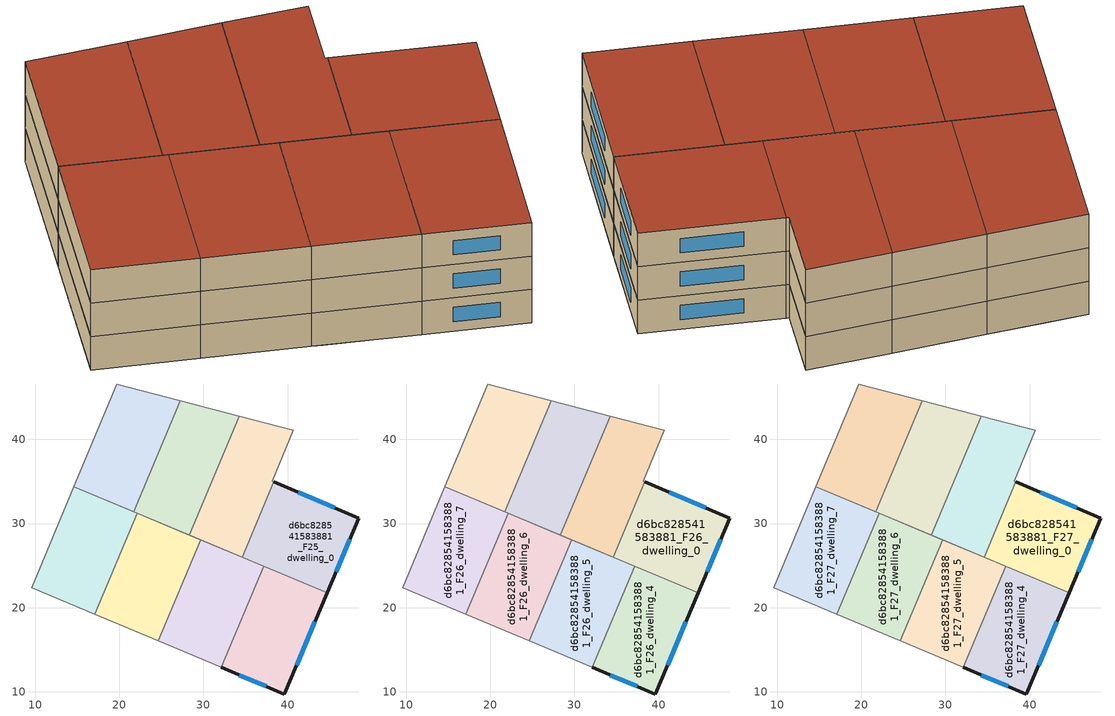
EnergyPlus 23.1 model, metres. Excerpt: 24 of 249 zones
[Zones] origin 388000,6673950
d6bc828541583881_F25_dwelling_0
 floor to d6bc828541583881_F24_dwelling_1 (EU_floor_Construction): 48.48,30.64 44.72,21.74 37.04,24.97 40.8,33.91 z75
 floor adiabatic (EU_floor_Construction): 40.8,33.91 37.04,24.97 34.6,25.99 38.36,34.95 z75
 wall outside (EU_wall_Construction): 44.72,21.74 48.48,30.64 38.36,34.95 z75:78
 wall to d6bc828541583881_F25_dwelling_1 (EU_wall_Construction): 38.36,34.95 34.6,25.99 z75:78
 wall to d6bc828541583881_F25_dwelling_4 (EU_wall_Construction): 37.18,24.91 44.72,21.74 z75:78
 wall to d6bc828541583881_F25_dwelling_5 (EU_wall_Construction): 34.6,25.99 37.18,24.91 z75:78
 window (EU_Window_Construction): 45.59,31.87 41.25,33.72 / 45.79,24.28 47.4,28.1 z75.86:77.14
d6bc828541583881_F25_dwelling_1
 floor to d6bc828541583881_F24_dwelling_3 (EU_floor_Construction): 40.7,41.1 38.17,35.03 38.36,34.94 34.68,26.19 30.54,27.93 36.54,42.19 z75
 floor to d6bc828541583881_F24_dwelling_4 (EU_floor_Construction): 30.88,28.73 30.46,27.73 28.32,28.63 28.74,29.63 z75
 floor to d6bc828541583881_F24_dwelling_2 (EU_floor_Construction): 34.68,26.19 34.6,25.99 30.46,27.73 30.54,27.93 z75
 floor to d6bc828541583881_F24_dwelling_5 (EU_floor_Construction): 36.54,42.19 30.88,28.73 28.74,29.63 34.27,42.78 z75
 wall adiabatic (EU_wall_Construction): 38.36,34.95 38.17,35.03 40.7,41.1 34.27,42.78 / 28.32,28.63 34.6,25.99 z75:78
 wall to d6bc828541583881_F25_dwelling_2 (EU_wall_Construction): 34.27,42.78 28.32,28.63 z75:78
d6bc828541583881_F25_dwelling_2
 floor to d6bc828541583881_F24_dwelling_5 (EU_floor_Construction): 34.27,42.78 28.74,29.63 24.71,31.32 29.99,43.9 z75
 floor to d6bc828541583881_F24_dwelling_7 (EU_floor_Construction): 29.99,43.9 24.52,30.87 21.94,31.96 27.26,44.61 z75
 floor to d6bc828541583881_F24_dwelling_4 (EU_floor_Construction): 28.74,29.63 28.32,28.63 24.29,30.33 24.71,31.32 z75
 floor adiabatic (EU_floor_Construction): 24.52,30.87 24.29,30.33 21.71,31.41 21.94,31.96 z75
 wall adiabatic (EU_wall_Construction): 21.71,31.41 28.32,28.63 / 34.27,42.78 27.26,44.61 z75:78
 wall to d6bc828541583881_F25_dwelling_3 (EU_wall_Construction): 27.26,44.61 21.71,31.41 z75:78
d6bc828541583881_F25_dwelling_3
 floor to d6bc828541583881_F24_dwelling_7 (EU_floor_Construction): 27.26,44.61 21.94,31.96 18.12,33.56 23.21,45.67 z75
 floor adiabatic (EU_floor_Construction): 23.21,45.67 18.12,33.56 21.94,31.96 21.71,31.41 14.6,34.4 19.69,46.59 z75
 wall adiabatic (EU_wall_Construction): 27.26,44.61 19.69,46.59 14.6,34.4 21.71,31.41 z75:78
d6bc828541583881_F25_dwelling_4
 floor to d6bc828541583881_F24_dwelling_0 (EU_floor_Construction): 44.07,20.21 39.64,9.73 32.13,12.88 36.54,23.37 z75
 floor to d6bc828541583881_F24_dwelling_1 (EU_floor_Construction): 44.72,21.74 44.07,20.21 36.54,23.37 37.18,24.91 z75
 wall outside (EU_wall_Construction): 32.13,12.88 39.64,9.73 44.72,21.74 z75:78
 wall to d6bc828541583881_F25_dwelling_5 (EU_wall_Construction): 37.18,24.91 32.13,12.88 z75:78
 window (EU_Window_Construction): 41.09,13.16 43.27,18.31 / 34.27,11.98 37.49,10.63 z75.86:77.14
d6bc828541583881_F25_dwelling_5
 floor to d6bc828541583881_F24_dwelling_2 (EU_floor_Construction): 37.04,24.97 31.99,12.94 25.41,15.71 30.46,27.73 z75
 floor to d6bc828541583881_F24_dwelling_1 (EU_floor_Construction): 37.18,24.91 36.54,23.37 36.39,23.43 37.04,24.97 z75
 floor to d6bc828541583881_F24_dwelling_4 (EU_floor_Construction): 30.46,27.73 25.41,15.71 24.61,16.04 29.66,28.07 z75
 floor to d6bc828541583881_F24_dwelling_0 (EU_floor_Construction): 36.54,23.37 32.13,12.88 31.99,12.94 36.39,23.43 z75
 wall adiabatic (EU_wall_Construction): 24.61,16.04 32.13,12.88 / 34.6,25.99 29.66,28.07 z75:78
 wall to d6bc828541583881_F25_dwelling_6 (EU_wall_Construction): 29.66,28.07 24.61,16.04 z75:78
d6bc828541583881_F25_dwelling_6
 floor to d6bc828541583881_F24_dwelling_4 (EU_floor_Construction): 29.66,28.07 24.61,16.04 19.23,18.3 24.29,30.33 z75
 floor to d6bc828541583881_F24_dwelling_6 (EU_floor_Construction): 22.73,26.62 19.23,18.3 17.09,19.21 20.58,27.53 z75
 floor to d6bc828541583881_F24_dwelling_8 (EU_floor_Construction): 24.29,30.33 22.73,26.62 20.58,27.53 22.14,31.23 z75
 wall adiabatic (EU_wall_Construction): 17.09,19.21 24.61,16.04 / 29.66,28.07 22.14,31.23 z75:78
 wall to d6bc828541583881_F25_dwelling_7 (EU_wall_Construction): 22.14,31.23 17.09,19.21 z75:78
d6bc828541583881_F25_dwelling_7
 floor to d6bc828541583881_F24_dwelling_6 (EU_floor_Construction): 20.58,27.53 17.09,19.21 9.58,22.36 13.06,30.69 z75
 floor to d6bc828541583881_F24_dwelling_8 (EU_floor_Construction): 22.14,31.23 20.58,27.53 13.06,30.69 14.6,34.4 z75
 wall adiabatic (EU_wall_Construction): 22.14,31.23 14.6,34.4 9.58,22.36 17.09,19.21 z75:78
d6bc828541583881_F26_dwelling_0
 floor to d6bc828541583881_F25_dwelling_0 (EU_floor_Construction): 48.48,30.64 44.72,21.74 34.6,25.99 38.36,34.95 z78
 wall outside (EU_wall_Construction): 44.72,21.74 48.48,30.64 38.36,34.95 z78:81
 wall to d6bc828541583881_F26_dwelling_1 (EU_wall_Construction): 38.36,34.95 34.6,25.99 z78:81
 wall to d6bc828541583881_F26_dwelling_4 (EU_wall_Construction): 37.18,24.91 44.72,21.74 z78:81
 wall to d6bc828541583881_F26_dwelling_5 (EU_wall_Construction): 34.6,25.99 37.18,24.91 z78:81
 window (EU_Window_Construction): 45.59,31.87 41.25,33.72 / 45.79,24.28 47.4,28.1 z78.86:80.14
d6bc828541583881_F26_dwelling_1
 floor to d6bc828541583881_F25_dwelling_1 (EU_floor_Construction): 40.7,41.1 38.17,35.03 38.36,34.95 34.6,25.99 28.32,28.63 34.27,42.78 z78
 wall adiabatic (EU_wall_Construction): 38.36,34.95 38.17,35.03 40.7,41.1 34.27,42.78 / 28.32,28.63 34.6,25.99 z78:81
 wall to d6bc828541583881_F26_dwelling_2 (EU_wall_Construction): 34.27,42.78 28.32,28.63 z78:81
d6bc828541583881_F26_dwelling_2
 floor to d6bc828541583881_F25_dwelling_2 (EU_floor_Construction): 34.27,42.78 28.32,28.63 21.71,31.41 27.26,44.61 z78
 wall adiabatic (EU_wall_Construction): 21.71,31.41 28.32,28.63 / 34.27,42.78 27.26,44.61 z78:81
 wall to d6bc828541583881_F26_dwelling_3 (EU_wall_Construction): 27.26,44.61 21.71,31.41 z78:81
d6bc828541583881_F26_dwelling_3
 floor to d6bc828541583881_F25_dwelling_3 (EU_floor_Construction): 27.26,44.61 21.71,31.41 14.6,34.4 19.69,46.59 z78
 wall adiabatic (EU_wall_Construction): 27.26,44.61 19.69,46.59 14.6,34.4 21.71,31.41 z78:81
d6bc828541583881_F26_dwelling_4
 floor to d6bc828541583881_F25_dwelling_4 (EU_floor_Construction): 44.72,21.74 39.64,9.73 32.13,12.88 37.18,24.91 z78
 wall outside (EU_wall_Construction): 32.13,12.88 39.64,9.73 44.72,21.74 z78:81
 wall to d6bc828541583881_F26_dwelling_5 (EU_wall_Construction): 37.18,24.91 32.13,12.88 z78:81
 window (EU_Window_Construction): 41.09,13.16 43.27,18.31 / 34.27,11.98 37.49,10.63 z78.86:80.14
d6bc828541583881_F26_dwelling_5
 floor to d6bc828541583881_F25_dwelling_5 (EU_floor_Construction): 37.18,24.91 32.13,12.88 24.61,16.04 29.66,28.07 z78
 wall adiabatic (EU_wall_Construction): 24.61,16.04 32.13,12.88 / 34.6,25.99 29.66,28.07 z78:81
 wall to d6bc828541583881_F26_dwelling_6 (EU_wall_Construction): 29.66,28.07 24.61,16.04 z78:81
d6bc828541583881_F26_dwelling_6
 floor to d6bc828541583881_F25_dwelling_6 (EU_floor_Construction): 29.66,28.07 24.61,16.04 17.09,19.21 22.14,31.23 z78
 wall adiabatic (EU_wall_Construction): 17.09,19.21 24.61,16.04 / 29.66,28.07 22.14,31.23 z78:81
 wall to d6bc828541583881_F26_dwelling_7 (EU_wall_Construction): 22.14,31.23 17.09,19.21 z78:81
d6bc828541583881_F26_dwelling_7
 floor to d6bc828541583881_F25_dwelling_7 (EU_floor_Construction): 22.14,31.23 17.09,19.21 9.58,22.36 14.6,34.4 z78
 wall adiabatic (EU_wall_Construction): 22.14,31.23 14.6,34.4 9.58,22.36 17.09,19.21 z78:81
d6bc828541583881_F27_dwelling_0
 floor to d6bc828541583881_F26_dwelling_0 (EU_floor_Construction): 48.48,30.64 44.72,21.74 34.6,25.99 38.36,34.95 z81
 wall outside (EU_wall_Construction): 44.72,21.74 48.48,30.64 38.36,34.95 z81:84
 wall to d6bc828541583881_F27_dwelling_1 (EU_wall_Construction): 38.36,34.95 34.6,25.99 z81:84
 wall to d6bc828541583881_F27_dwelling_4 (EU_wall_Construction): 37.18,24.91 44.72,21.74 z81:84
 wall to d6bc828541583881_F27_dwelling_5 (EU_wall_Construction): 34.6,25.99 37.18,24.91 z81:84
 window (EU_Window_Construction): 45.59,31.87 41.25,33.72 / 45.79,24.28 47.4,28.1 z81.86:83.14
 roof outside (EU_roof_Construction): 44.72,21.74 48.48,30.64 38.36,34.95 34.6,25.99 z84
d6bc828541583881_F27_dwelling_1
 floor to d6bc828541583881_F26_dwelling_1 (EU_floor_Construction): 40.7,41.1 38.17,35.03 38.36,34.95 34.6,25.99 28.32,28.63 34.27,42.78 z81
 wall adiabatic (EU_wall_Construction): 38.36,34.95 38.17,35.03 40.7,41.1 34.27,42.78 / 28.32,28.63 34.6,25.99 z81:84
 wall to d6bc828541583881_F27_dwelling_2 (EU_wall_Construction): 34.27,42.78 28.32,28.63 z81:84
 roof outside (EU_roof_Construction): 34.6,25.99 38.36,34.95 38.17,35.03 40.7,41.1 34.27,42.78 28.32,28.63 z84
d6bc828541583881_F27_dwelling_2
 floor to d6bc828541583881_F26_dwelling_2 (EU_floor_Construction): 34.27,42.78 28.32,28.63 21.71,31.41 27.26,44.61 z81
 wall adiabatic (EU_wall_Construction): 21.71,31.41 28.32,28.63 / 34.27,42.78 27.26,44.61 z81:84
 wall to d6bc828541583881_F27_dwelling_3 (EU_wall_Construction): 27.26,44.61 21.71,31.41 z81:84
 roof outside (EU_roof_Construction): 28.32,28.63 34.27,42.78 27.26,44.61 21.71,31.41 z84
d6bc828541583881_F27_dwelling_3
 floor to d6bc828541583881_F26_dwelling_3 (EU_floor_Construction): 27.26,44.61 21.71,31.41 14.6,34.4 19.69,46.59 z81
 wall adiabatic (EU_wall_Construction): 27.26,44.61 19.69,46.59 14.6,34.4 21.71,31.41 z81:84
 roof outside (EU_roof_Construction): 21.71,31.41 27.26,44.61 19.69,46.59 14.6,34.4 z84
d6bc828541583881_F27_dwelling_4
 floor to d6bc828541583881_F26_dwelling_4 (EU_floor_Construction): 44.72,21.74 39.64,9.73 32.13,12.88 37.18,24.91 z81
 wall outside (EU_wall_Construction): 32.13,12.88 39.64,9.73 44.72,21.74 z81:84
 wall to d6bc828541583881_F27_dwelling_5 (EU_wall_Construction): 37.18,24.91 32.13,12.88 z81:84
 window (EU_Window_Construction): 41.09,13.16 43.27,18.31 / 34.27,11.98 37.49,10.63 z81.86:83.14
 roof outside (EU_roof_Construction): 39.64,9.73 44.72,21.74 37.18,24.91 32.13,12.88 z84
d6bc828541583881_F27_dwelling_5
 floor to d6bc828541583881_F26_dwelling_5 (EU_floor_Construction): 37.18,24.91 32.13,12.88 24.61,16.04 29.66,28.07 z81
 wall adiabatic (EU_wall_Construction): 24.61,16.04 32.13,12.88 / 34.6,25.99 29.66,28.07 z81:84
 wall to d6bc828541583881_F27_dwelling_6 (EU_wall_Construction): 29.66,28.07 24.61,16.04 z81:84
 roof outside (EU_roof_Construction): 32.13,12.88 37.18,24.91 29.66,28.07 24.61,16.04 z84
d6bc828541583881_F27_dwelling_6
 floor to d6bc828541583881_F26_dwelling_6 (EU_floor_Construction): 29.66,28.07 24.61,16.04 17.09,19.21 22.14,31.23 z81
 wall adiabatic (EU_wall_Construction): 17.09,19.21 24.61,16.04 / 29.66,28.07 22.14,31.23 z81:84
 wall to d6bc828541583881_F27_dwelling_7 (EU_wall_Construction): 22.14,31.23 17.09,19.21 z81:84
 roof outside (EU_roof_Construction): 24.61,16.04 29.66,28.07 22.14,31.23 17.09,19.21 z84
d6bc828541583881_F27_dwelling_7
 floor to d6bc828541583881_F26_dwelling_7 (EU_floor_Construction): 22.14,31.23 17.09,19.21 9.58,22.36 14.6,34.4 z81
 wall adiabatic (EU_wall_Construction): 22.14,31.23 14.6,34.4 9.58,22.36 17.09,19.21 z81:84
 roof outside (EU_roof_Construction): 17.09,19.21 22.14,31.23 14.6,34.4 9.58,22.36 z84
[Building]
EU S2 Campaign: North Axis=0; Terrain=City; Solar Distribution=FullExterior
[Site:Location]
Helsinki-Vantaa.AP: Latitude=60.317; Longitude=24.963; Time Zone=2; Elevation=54.6
[SizingPeriod:WeatherFileDays]
AnnualSizingPeriod: Begin Month=1; Begin Day of Month=1; End Month=12; End Day of Month=31; Day of Week for Start Day=Monday; Use Weather File Daylight Saving Period=No; Use Weather File Rain and Snow Indicators=No
[MATERIAL]
EU_InternalMass_Material: Roughness=MediumRough; Thickness=0.1; Conductivity=1; Density=1800; Specific Heat=900; Thermal Absorptance=0.9; Solar Absorptance=0.7; Visible Absorptance=0.7
[MATERIAL:NOMASS] Roughness=MediumRough; Thermal Absorptance=0.9; Solar Absorptance=0.7; Visible Absorptance=0.7
Name | Thermal Resistance
EU_wall_NoMass | 5.91765
EU_roof_NoMass | 11.1778
EU_floor_NoMass | 6.2875
[WINDOWMATERIAL:SIMPLEGLAZINGSYSTEM]
EU_Window_SimpleGlazing: UFactor=0.994035; Solar Heat Gain Coefficient=0.7; Visible Transmittance=0.7
[CONSTRUCTION]
EU_wall_Construction: EU_wall_NoMass
EU_roof_Construction: EU_roof_NoMass
EU_floor_Construction: EU_floor_NoMass
EU_Window_Construction: EU_Window_SimpleGlazing
EU_InternalMass_Construction: EU_InternalMass_Material
[ZONE] Type=1; Multiplier=1; Ceiling Height=autocalculate; Floor Area=autocalculate; Part of Total Floor Area=Yes
Name | Volume
d6bc828541583881_F25_dwelling_0; d6bc828541583881_F26_dwelling_0; d6bc828541583881_F27_dwelling_0; d6bc828541583881_F25_dwelling_2; d6bc828541583881_F26_dwelling_2; d6bc828541583881_F27_dwelling_2 | 319.219
d6bc828541583881_F25_dwelling_1; d6bc828541583881_F26_dwelling_1; d6bc828541583881_F27_dwelling_1 | 319.211
d6bc828541583881_F25_dwelling_3; d6bc828541583881_F26_dwelling_3; d6bc828541583881_F27_dwelling_3 | 319.227
d6bc828541583881_F25_dwelling_4; d6bc828541583881_F26_dwelling_4; d6bc828541583881_F27_dwelling_4 | 319.216
d6bc828541583881_F25_dwelling_5; d6bc828541583881_F26_dwelling_5; d6bc828541583881_F27_dwelling_5 | 319.193
d6bc828541583881_F25_dwelling_6; d6bc828541583881_F26_dwelling_6; d6bc828541583881_F27_dwelling_6 | 319.228
d6bc828541583881_F25_dwelling_7; d6bc828541583881_F26_dwelling_7; d6bc828541583881_F27_dwelling_7 | 319.176
[INTERNALMASS] Construction=EU_InternalMass_Construction
Name | Zone or ZoneList | Surface Area
d6bc828541583881_F25_dwelling_0_EU_InternalMass | d6bc828541583881_F25_dwelling_0 | 106.406
d6bc828541583881_F25_dwelling_1_EU_InternalMass | d6bc828541583881_F25_dwelling_1 | 106.403
d6bc828541583881_F25_dwelling_2_EU_InternalMass | d6bc828541583881_F25_dwelling_2 | 106.407
d6bc828541583881_F25_dwelling_3_EU_InternalMass | d6bc828541583881_F25_dwelling_3 | 106.409
d6bc828541583881_F25_dwelling_4_EU_InternalMass | d6bc828541583881_F25_dwelling_4 | 106.405
d6bc828541583881_F25_dwelling_5_EU_InternalMass | d6bc828541583881_F25_dwelling_5 | 106.398
d6bc828541583881_F25_dwelling_6_EU_InternalMass | d6bc828541583881_F25_dwelling_6 | 106.41
d6bc828541583881_F25_dwelling_7_EU_InternalMass | d6bc828541583881_F25_dwelling_7 | 106.392
d6bc828541583881_F26_dwelling_0_EU_InternalMass | d6bc828541583881_F26_dwelling_0 | 106.406
d6bc828541583881_F26_dwelling_1_EU_InternalMass | d6bc828541583881_F26_dwelling_1 | 106.403
d6bc828541583881_F26_dwelling_2_EU_InternalMass | d6bc828541583881_F26_dwelling_2 | 106.407
d6bc828541583881_F26_dwelling_3_EU_InternalMass | d6bc828541583881_F26_dwelling_3 | 106.409
d6bc828541583881_F26_dwelling_4_EU_InternalMass | d6bc828541583881_F26_dwelling_4 | 106.405
d6bc828541583881_F26_dwelling_5_EU_InternalMass | d6bc828541583881_F26_dwelling_5 | 106.398
d6bc828541583881_F26_dwelling_6_EU_InternalMass | d6bc828541583881_F26_dwelling_6 | 106.41
d6bc828541583881_F26_dwelling_7_EU_InternalMass | d6bc828541583881_F26_dwelling_7 | 106.392
d6bc828541583881_F27_dwelling_0_EU_InternalMass | d6bc828541583881_F27_dwelling_0 | 106.406
d6bc828541583881_F27_dwelling_1_EU_InternalMass | d6bc828541583881_F27_dwelling_1 | 106.403
d6bc828541583881_F27_dwelling_2_EU_InternalMass | d6bc828541583881_F27_dwelling_2 | 106.407
d6bc828541583881_F27_dwelling_3_EU_InternalMass | d6bc828541583881_F27_dwelling_3 | 106.409
d6bc828541583881_F27_dwelling_4_EU_InternalMass | d6bc828541583881_F27_dwelling_4 | 106.405
d6bc828541583881_F27_dwelling_5_EU_InternalMass | d6bc828541583881_F27_dwelling_5 | 106.398
d6bc828541583881_F27_dwelling_6_EU_InternalMass | d6bc828541583881_F27_dwelling_6 | 106.41
d6bc828541583881_F27_dwelling_7_EU_InternalMass | d6bc828541583881_F27_dwelling_7 | 106.392
[OTHEREQUIPMENT] Fuel Type=Electricity; Design Level Calculation Method=Watts/Area; Power per Zone Floor Area=1; Fraction Latent=0; Fraction Radiant=0; Fraction Lost=0; Carbon Dioxide Generation Rate=0; EndUse Subcategory=EU_Step8_InternalGains
Name | Zone or ZoneList or Space or SpaceList | Schedule
EU_Step8_InternalGain_d6bc828541583881_F25_dwelling_0_f000 | d6bc828541583881_F25_dwelling_0 | EU_Step8_GainSchedule_d6bc828541583881_F25_dwelling_0_f000
EU_Step8_InternalGain_d6bc828541583881_F25_dwelling_1_f000 | d6bc828541583881_F25_dwelling_1 | EU_Step8_GainSchedule_d6bc828541583881_F25_dwelling_1_f000
EU_Step8_InternalGain_d6bc828541583881_F25_dwelling_2_f000 | d6bc828541583881_F25_dwelling_2 | EU_Step8_GainSchedule_d6bc828541583881_F25_dwelling_2_f000
EU_Step8_InternalGain_d6bc828541583881_F25_dwelling_3_f000 | d6bc828541583881_F25_dwelling_3 | EU_Step8_GainSchedule_d6bc828541583881_F25_dwelling_3_f000
EU_Step8_InternalGain_d6bc828541583881_F25_dwelling_4_f000 | d6bc828541583881_F25_dwelling_4 | EU_Step8_GainSchedule_d6bc828541583881_F25_dwelling_4_f000
EU_Step8_InternalGain_d6bc828541583881_F25_dwelling_5_f000 | d6bc828541583881_F25_dwelling_5 | EU_Step8_GainSchedule_d6bc828541583881_F25_dwelling_5_f000
EU_Step8_InternalGain_d6bc828541583881_F25_dwelling_6_f000 | d6bc828541583881_F25_dwelling_6 | EU_Step8_GainSchedule_d6bc828541583881_F25_dwelling_6_f000
EU_Step8_InternalGain_d6bc828541583881_F25_dwelling_7_f000 | d6bc828541583881_F25_dwelling_7 | EU_Step8_GainSchedule_d6bc828541583881_F25_dwelling_7_f000
EU_Step8_InternalGain_d6bc828541583881_F26_dwelling_0_f000 | d6bc828541583881_F26_dwelling_0 | EU_Step8_GainSchedule_d6bc828541583881_F26_dwelling_0_f000
EU_Step8_InternalGain_d6bc828541583881_F26_dwelling_1_f000 | d6bc828541583881_F26_dwelling_1 | EU_Step8_GainSchedule_d6bc828541583881_F26_dwelling_1_f000
EU_Step8_InternalGain_d6bc828541583881_F26_dwelling_2_f000 | d6bc828541583881_F26_dwelling_2 | EU_Step8_GainSchedule_d6bc828541583881_F26_dwelling_2_f000
EU_Step8_InternalGain_d6bc828541583881_F26_dwelling_3_f000 | d6bc828541583881_F26_dwelling_3 | EU_Step8_GainSchedule_d6bc828541583881_F26_dwelling_3_f000
EU_Step8_InternalGain_d6bc828541583881_F26_dwelling_4_f000 | d6bc828541583881_F26_dwelling_4 | EU_Step8_GainSchedule_d6bc828541583881_F26_dwelling_4_f000
EU_Step8_InternalGain_d6bc828541583881_F26_dwelling_5_f000 | d6bc828541583881_F26_dwelling_5 | EU_Step8_GainSchedule_d6bc828541583881_F26_dwelling_5_f000
EU_Step8_InternalGain_d6bc828541583881_F26_dwelling_6_f000 | d6bc828541583881_F26_dwelling_6 | EU_Step8_GainSchedule_d6bc828541583881_F26_dwelling_6_f000
EU_Step8_InternalGain_d6bc828541583881_F26_dwelling_7_f000 | d6bc828541583881_F26_dwelling_7 | EU_Step8_GainSchedule_d6bc828541583881_F26_dwelling_7_f000
EU_Step8_InternalGain_d6bc828541583881_F27_dwelling_0_f000 | d6bc828541583881_F27_dwelling_0 | EU_Step8_GainSchedule_d6bc828541583881_F27_dwelling_0_f000
EU_Step8_InternalGain_d6bc828541583881_F27_dwelling_1_f000 | d6bc828541583881_F27_dwelling_1 | EU_Step8_GainSchedule_d6bc828541583881_F27_dwelling_1_f000
EU_Step8_InternalGain_d6bc828541583881_F27_dwelling_2_f000 | d6bc828541583881_F27_dwelling_2 | EU_Step8_GainSchedule_d6bc828541583881_F27_dwelling_2_f000
EU_Step8_InternalGain_d6bc828541583881_F27_dwelling_3_f000 | d6bc828541583881_F27_dwelling_3 | EU_Step8_GainSchedule_d6bc828541583881_F27_dwelling_3_f000
EU_Step8_InternalGain_d6bc828541583881_F27_dwelling_4_f000 | d6bc828541583881_F27_dwelling_4 | EU_Step8_GainSchedule_d6bc828541583881_F27_dwelling_4_f000
EU_Step8_InternalGain_d6bc828541583881_F27_dwelling_5_f000 | d6bc828541583881_F27_dwelling_5 | EU_Step8_GainSchedule_d6bc828541583881_F27_dwelling_5_f000
EU_Step8_InternalGain_d6bc828541583881_F27_dwelling_6_f000 | d6bc828541583881_F27_dwelling_6 | EU_Step8_GainSchedule_d6bc828541583881_F27_dwelling_6_f000
EU_Step8_InternalGain_d6bc828541583881_F27_dwelling_7_f000 | d6bc828541583881_F27_dwelling_7 | EU_Step8_GainSchedule_d6bc828541583881_F27_dwelling_7_f000
[ZONEVENTILATION:DESIGNFLOWRATE] Schedule=EU_AlwaysOn; Design Flow Rate Calculation Method=AirChanges/Hour; Air Changes per Hour=0.596421; Ventilation Type=Natural; Fan Pressure Rise=0; Fan Total Efficiency=1; Constant Term Coefficient=1; Temperature Term Coefficient=0; Velocity Term Coefficient=0; Velocity Squared Term Coefficient=0; Minimum Indoor Temperature=-100; Maximum Indoor Temperature=100; Delta Temperature=-100; Minimum Outdoor Temperature=-100; Maximum Outdoor Temperature=100; Maximum Wind Speed=40
Name | Zone or ZoneList or Space or SpaceList
EU_ConstantAir_d6bc828541583881_F25_dwelling_0 | d6bc828541583881_F25_dwelling_0
EU_ConstantAir_d6bc828541583881_F25_dwelling_1 | d6bc828541583881_F25_dwelling_1
EU_ConstantAir_d6bc828541583881_F25_dwelling_2 | d6bc828541583881_F25_dwelling_2
EU_ConstantAir_d6bc828541583881_F25_dwelling_3 | d6bc828541583881_F25_dwelling_3
EU_ConstantAir_d6bc828541583881_F25_dwelling_4 | d6bc828541583881_F25_dwelling_4
EU_ConstantAir_d6bc828541583881_F25_dwelling_5 | d6bc828541583881_F25_dwelling_5
EU_ConstantAir_d6bc828541583881_F25_dwelling_6 | d6bc828541583881_F25_dwelling_6
EU_ConstantAir_d6bc828541583881_F25_dwelling_7 | d6bc828541583881_F25_dwelling_7
EU_ConstantAir_d6bc828541583881_F26_dwelling_0 | d6bc828541583881_F26_dwelling_0
EU_ConstantAir_d6bc828541583881_F26_dwelling_1 | d6bc828541583881_F26_dwelling_1
EU_ConstantAir_d6bc828541583881_F26_dwelling_2 | d6bc828541583881_F26_dwelling_2
EU_ConstantAir_d6bc828541583881_F26_dwelling_3 | d6bc828541583881_F26_dwelling_3
EU_ConstantAir_d6bc828541583881_F26_dwelling_4 | d6bc828541583881_F26_dwelling_4
EU_ConstantAir_d6bc828541583881_F26_dwelling_5 | d6bc828541583881_F26_dwelling_5
EU_ConstantAir_d6bc828541583881_F26_dwelling_6 | d6bc828541583881_F26_dwelling_6
EU_ConstantAir_d6bc828541583881_F26_dwelling_7 | d6bc828541583881_F26_dwelling_7
EU_ConstantAir_d6bc828541583881_F27_dwelling_0 | d6bc828541583881_F27_dwelling_0
EU_ConstantAir_d6bc828541583881_F27_dwelling_1 | d6bc828541583881_F27_dwelling_1
EU_ConstantAir_d6bc828541583881_F27_dwelling_2 | d6bc828541583881_F27_dwelling_2
EU_ConstantAir_d6bc828541583881_F27_dwelling_3 | d6bc828541583881_F27_dwelling_3
EU_ConstantAir_d6bc828541583881_F27_dwelling_4 | d6bc828541583881_F27_dwelling_4
EU_ConstantAir_d6bc828541583881_F27_dwelling_5 | d6bc828541583881_F27_dwelling_5
EU_ConstantAir_d6bc828541583881_F27_dwelling_6 | d6bc828541583881_F27_dwelling_6
EU_ConstantAir_d6bc828541583881_F27_dwelling_7 | d6bc828541583881_F27_dwelling_7
[HVACTEMPLATE:THERMOSTAT] Constant Heating Setpoint=20; Constant Cooling Setpoint=50
EU_HeatOnly_d6bc828541583881_F0_dwelling_8; EU_HeatOnly_d6bc828541583881_F1_dwelling_0; EU_HeatOnly_d6bc828541583881_F1_dwelling_1; EU_HeatOnly_d6bc828541583881_F1_dwelling_2; EU_HeatOnly_d6bc828541583881_F1_dwelling_3; EU_HeatOnly_d6bc828541583881_F1_dwelling_4; EU_HeatOnly_d6bc828541583881_F1_dwelling_5; EU_HeatOnly_d6bc828541583881_F1_dwelling_6; EU_HeatOnly_d6bc828541583881_F1_dwelling_7; EU_HeatOnly_d6bc828541583881_F1_dwelling_8; EU_HeatOnly_d6bc828541583881_F2_dwelling_0; EU_HeatOnly_d6bc828541583881_F2_dwelling_1; EU_HeatOnly_d6bc828541583881_F2_dwelling_2; EU_HeatOnly_d6bc828541583881_F2_dwelling_3; EU_HeatOnly_d6bc828541583881_F2_dwelling_4; EU_HeatOnly_d6bc828541583881_F2_dwelling_5; EU_HeatOnly_d6bc828541583881_F2_dwelling_6; EU_HeatOnly_d6bc828541583881_F2_dwelling_7; EU_HeatOnly_d6bc828541583881_F2_dwelling_8; EU_HeatOnly_d6bc828541583881_F3_dwelling_0; EU_HeatOnly_d6bc828541583881_F3_dwelling_1; EU_HeatOnly_d6bc828541583881_F3_dwelling_2; EU_HeatOnly_d6bc828541583881_F3_dwelling_3; EU_HeatOnly_d6bc828541583881_F3_dwelling_4; EU_HeatOnly_d6bc828541583881_F3_dwelling_5; EU_HeatOnly_d6bc828541583881_F3_dwelling_6; EU_HeatOnly_d6bc828541583881_F3_dwelling_7; EU_HeatOnly_d6bc828541583881_F3_dwelling_8; EU_HeatOnly_d6bc828541583881_F4_dwelling_0; EU_HeatOnly_d6bc828541583881_F4_dwelling_1; EU_HeatOnly_d6bc828541583881_F4_dwelling_2; EU_HeatOnly_d6bc828541583881_F4_dwelling_3; EU_HeatOnly_d6bc828541583881_F4_dwelling_4; EU_HeatOnly_d6bc828541583881_F4_dwelling_5; EU_HeatOnly_d6bc828541583881_F4_dwelling_6; EU_HeatOnly_d6bc828541583881_F4_dwelling_7; EU_HeatOnly_d6bc828541583881_F4_dwelling_8; EU_HeatOnly_d6bc828541583881_F5_dwelling_0; EU_HeatOnly_d6bc828541583881_F5_dwelling_1; EU_HeatOnly_d6bc828541583881_F5_dwelling_2; EU_HeatOnly_d6bc828541583881_F5_dwelling_3; EU_HeatOnly_d6bc828541583881_F5_dwelling_4; EU_HeatOnly_d6bc828541583881_F5_dwelling_5; EU_HeatOnly_d6bc828541583881_F5_dwelling_6; EU_HeatOnly_d6bc828541583881_F5_dwelling_7; EU_HeatOnly_d6bc828541583881_F5_dwelling_8; EU_HeatOnly_d6bc828541583881_F6_dwelling_0; EU_HeatOnly_d6bc828541583881_F6_dwelling_1; EU_HeatOnly_d6bc828541583881_F6_dwelling_2; EU_HeatOnly_d6bc828541583881_F6_dwelling_3; EU_HeatOnly_d6bc828541583881_F6_dwelling_4; EU_HeatOnly_d6bc828541583881_F6_dwelling_5; EU_HeatOnly_d6bc828541583881_F6_dwelling_6; EU_HeatOnly_d6bc828541583881_F6_dwelling_7; EU_HeatOnly_d6bc828541583881_F6_dwelling_8; EU_HeatOnly_d6bc828541583881_F7_dwelling_0; EU_HeatOnly_d6bc828541583881_F7_dwelling_1; EU_HeatOnly_d6bc828541583881_F7_dwelling_2; EU_HeatOnly_d6bc828541583881_F7_dwelling_3; EU_HeatOnly_d6bc828541583881_F7_dwelling_4; EU_HeatOnly_d6bc828541583881_F7_dwelling_5; EU_HeatOnly_d6bc828541583881_F7_dwelling_6; EU_HeatOnly_d6bc828541583881_F7_dwelling_7; EU_HeatOnly_d6bc828541583881_F7_dwelling_8; EU_HeatOnly_d6bc828541583881_F8_dwelling_0; EU_HeatOnly_d6bc828541583881_F8_dwelling_1; EU_HeatOnly_d6bc828541583881_F8_dwelling_2; EU_HeatOnly_d6bc828541583881_F8_dwelling_3; EU_HeatOnly_d6bc828541583881_F8_dwelling_4; EU_HeatOnly_d6bc828541583881_F8_dwelling_5; EU_HeatOnly_d6bc828541583881_F8_dwelling_6; EU_HeatOnly_d6bc828541583881_F8_dwelling_7; EU_HeatOnly_d6bc828541583881_F8_dwelling_8; EU_HeatOnly_d6bc828541583881_F9_dwelling_0; EU_HeatOnly_d6bc828541583881_F9_dwelling_1; EU_HeatOnly_d6bc828541583881_F9_dwelling_2; EU_HeatOnly_d6bc828541583881_F9_dwelling_3; EU_HeatOnly_d6bc828541583881_F9_dwelling_4; EU_HeatOnly_d6bc828541583881_F9_dwelling_5; EU_HeatOnly_d6bc828541583881_F9_dwelling_6; EU_HeatOnly_d6bc828541583881_F9_dwelling_7; EU_HeatOnly_d6bc828541583881_F9_dwelling_8; EU_HeatOnly_d6bc828541583881_F10_dwelling_0; EU_HeatOnly_d6bc828541583881_F10_dwelling_1; EU_HeatOnly_d6bc828541583881_F10_dwelling_2; EU_HeatOnly_d6bc828541583881_F10_dwelling_3; EU_HeatOnly_d6bc828541583881_F10_dwelling_4; EU_HeatOnly_d6bc828541583881_F10_dwelling_5; EU_HeatOnly_d6bc828541583881_F10_dwelling_6; EU_HeatOnly_d6bc828541583881_F10_dwelling_7; EU_HeatOnly_d6bc828541583881_F10_dwelling_8; EU_HeatOnly_d6bc828541583881_F11_dwelling_0; EU_HeatOnly_d6bc828541583881_F11_dwelling_1; EU_HeatOnly_d6bc828541583881_F11_dwelling_2; EU_HeatOnly_d6bc828541583881_F11_dwelling_3; EU_HeatOnly_d6bc828541583881_F11_dwelling_4; EU_HeatOnly_d6bc828541583881_F11_dwelling_5; EU_HeatOnly_d6bc828541583881_F11_dwelling_6; EU_HeatOnly_d6bc828541583881_F11_dwelling_7; EU_HeatOnly_d6bc828541583881_F11_dwelling_8; EU_HeatOnly_d6bc828541583881_F12_dwelling_0; EU_HeatOnly_d6bc828541583881_F12_dwelling_1; EU_HeatOnly_d6bc828541583881_F12_dwelling_2; EU_HeatOnly_d6bc828541583881_F12_dwelling_3; EU_HeatOnly_d6bc828541583881_F12_dwelling_4; EU_HeatOnly_d6bc828541583881_F12_dwelling_5; EU_HeatOnly_d6bc828541583881_F12_dwelling_6; EU_HeatOnly_d6bc828541583881_F12_dwelling_7; EU_HeatOnly_d6bc828541583881_F12_dwelling_8; EU_HeatOnly_d6bc828541583881_F13_dwelling_0; EU_HeatOnly_d6bc828541583881_F13_dwelling_1; EU_HeatOnly_d6bc828541583881_F13_dwelling_2; EU_HeatOnly_d6bc828541583881_F13_dwelling_3; EU_HeatOnly_d6bc828541583881_F13_dwelling_4; EU_HeatOnly_d6bc828541583881_F13_dwelling_5; EU_HeatOnly_d6bc828541583881_F13_dwelling_6; EU_HeatOnly_d6bc828541583881_F13_dwelling_7; EU_HeatOnly_d6bc828541583881_F13_dwelling_8; EU_HeatOnly_d6bc828541583881_F14_dwelling_0; EU_HeatOnly_d6bc828541583881_F14_dwelling_1; EU_HeatOnly_d6bc828541583881_F14_dwelling_2; EU_HeatOnly_d6bc828541583881_F14_dwelling_3; EU_HeatOnly_d6bc828541583881_F14_dwelling_4; EU_HeatOnly_d6bc828541583881_F14_dwelling_5; EU_HeatOnly_d6bc828541583881_F14_dwelling_6; EU_HeatOnly_d6bc828541583881_F14_dwelling_7; EU_HeatOnly_d6bc828541583881_F14_dwelling_8; EU_HeatOnly_d6bc828541583881_F15_dwelling_0; EU_HeatOnly_d6bc828541583881_F15_dwelling_1; EU_HeatOnly_d6bc828541583881_F15_dwelling_2; EU_HeatOnly_d6bc828541583881_F15_dwelling_3; EU_HeatOnly_d6bc828541583881_F15_dwelling_4; EU_HeatOnly_d6bc828541583881_F15_dwelling_5; EU_HeatOnly_d6bc828541583881_F15_dwelling_6; EU_HeatOnly_d6bc828541583881_F15_dwelling_7; EU_HeatOnly_d6bc828541583881_F15_dwelling_8; EU_HeatOnly_d6bc828541583881_F16_dwelling_0; EU_HeatOnly_d6bc828541583881_F16_dwelling_1; EU_HeatOnly_d6bc828541583881_F16_dwelling_2; EU_HeatOnly_d6bc828541583881_F16_dwelling_3; EU_HeatOnly_d6bc828541583881_F16_dwelling_4; EU_HeatOnly_d6bc828541583881_F16_dwelling_5; EU_HeatOnly_d6bc828541583881_F16_dwelling_6; EU_HeatOnly_d6bc828541583881_F16_dwelling_7; EU_HeatOnly_d6bc828541583881_F16_dwelling_8; EU_HeatOnly_d6bc828541583881_F17_dwelling_0; EU_HeatOnly_d6bc828541583881_F17_dwelling_1; EU_HeatOnly_d6bc828541583881_F17_dwelling_2; EU_HeatOnly_d6bc828541583881_F17_dwelling_3; EU_HeatOnly_d6bc828541583881_F17_dwelling_4; EU_HeatOnly_d6bc828541583881_F17_dwelling_5; EU_HeatOnly_d6bc828541583881_F17_dwelling_6; EU_HeatOnly_d6bc828541583881_F17_dwelling_7; EU_HeatOnly_d6bc828541583881_F17_dwelling_8; EU_HeatOnly_d6bc828541583881_F18_dwelling_0; EU_HeatOnly_d6bc828541583881_F18_dwelling_1; EU_HeatOnly_d6bc828541583881_F18_dwelling_2; EU_HeatOnly_d6bc828541583881_F18_dwelling_3; EU_HeatOnly_d6bc828541583881_F18_dwelling_4; EU_HeatOnly_d6bc828541583881_F18_dwelling_5; EU_HeatOnly_d6bc828541583881_F18_dwelling_6; EU_HeatOnly_d6bc828541583881_F18_dwelling_7; EU_HeatOnly_d6bc828541583881_F18_dwelling_8; EU_HeatOnly_d6bc828541583881_F19_dwelling_0; EU_HeatOnly_d6bc828541583881_F19_dwelling_1; EU_HeatOnly_d6bc828541583881_F19_dwelling_2; EU_HeatOnly_d6bc828541583881_F19_dwelling_3; EU_HeatOnly_d6bc828541583881_F19_dwelling_4; EU_HeatOnly_d6bc828541583881_F19_dwelling_5; EU_HeatOnly_d6bc828541583881_F19_dwelling_6; EU_HeatOnly_d6bc828541583881_F19_dwelling_7; EU_HeatOnly_d6bc828541583881_F19_dwelling_8; EU_HeatOnly_d6bc828541583881_F20_dwelling_0; EU_HeatOnly_d6bc828541583881_F20_dwelling_1; EU_HeatOnly_d6bc828541583881_F20_dwelling_2; EU_HeatOnly_d6bc828541583881_F20_dwelling_3; EU_HeatOnly_d6bc828541583881_F20_dwelling_4; EU_HeatOnly_d6bc828541583881_F20_dwelling_5; EU_HeatOnly_d6bc828541583881_F20_dwelling_6; EU_HeatOnly_d6bc828541583881_F20_dwelling_7; EU_HeatOnly_d6bc828541583881_F20_dwelling_8; EU_HeatOnly_d6bc828541583881_F21_dwelling_0; EU_HeatOnly_d6bc828541583881_F21_dwelling_1; EU_HeatOnly_d6bc828541583881_F21_dwelling_2; EU_HeatOnly_d6bc828541583881_F21_dwelling_3; EU_HeatOnly_d6bc828541583881_F21_dwelling_4; EU_HeatOnly_d6bc828541583881_F21_dwelling_5; EU_HeatOnly_d6bc828541583881_F21_dwelling_6; EU_HeatOnly_d6bc828541583881_F21_dwelling_7; EU_HeatOnly_d6bc828541583881_F21_dwelling_8; EU_HeatOnly_d6bc828541583881_F22_dwelling_0; EU_HeatOnly_d6bc828541583881_F22_dwelling_1; EU_HeatOnly_d6bc828541583881_F22_dwelling_2; EU_HeatOnly_d6bc828541583881_F22_dwelling_3; EU_HeatOnly_d6bc828541583881_F22_dwelling_4; EU_HeatOnly_d6bc828541583881_F22_dwelling_5; EU_HeatOnly_d6bc828541583881_F22_dwelling_6; EU_HeatOnly_d6bc828541583881_F22_dwelling_7; EU_HeatOnly_d6bc828541583881_F22_dwelling_8; EU_HeatOnly_d6bc828541583881_F23_dwelling_0; EU_HeatOnly_d6bc828541583881_F23_dwelling_1; EU_HeatOnly_d6bc828541583881_F23_dwelling_2; EU_HeatOnly_d6bc828541583881_F23_dwelling_3; EU_HeatOnly_d6bc828541583881_F23_dwelling_4; EU_HeatOnly_d6bc828541583881_F23_dwelling_5; EU_HeatOnly_d6bc828541583881_F23_dwelling_6; EU_HeatOnly_d6bc828541583881_F23_dwelling_7; EU_HeatOnly_d6bc828541583881_F23_dwelling_8; EU_HeatOnly_d6bc828541583881_F24_dwelling_0; EU_HeatOnly_d6bc828541583881_F24_dwelling_1; EU_HeatOnly_d6bc828541583881_F24_dwelling_2; EU_HeatOnly_d6bc828541583881_F24_dwelling_3; EU_HeatOnly_d6bc828541583881_F24_dwelling_4; EU_HeatOnly_d6bc828541583881_F24_dwelling_5; EU_HeatOnly_d6bc828541583881_F24_dwelling_6; EU_HeatOnly_d6bc828541583881_F24_dwelling_7; EU_HeatOnly_d6bc828541583881_F24_dwelling_8; EU_HeatOnly_d6bc828541583881_F25_dwelling_0; EU_HeatOnly_d6bc828541583881_F25_dwelling_1; EU_HeatOnly_d6bc828541583881_F25_dwelling_2; EU_HeatOnly_d6bc828541583881_F25_dwelling_3; EU_HeatOnly_d6bc828541583881_F25_dwelling_4; EU_HeatOnly_d6bc828541583881_F25_dwelling_5; EU_HeatOnly_d6bc828541583881_F25_dwelling_6; EU_HeatOnly_d6bc828541583881_F25_dwelling_7; EU_HeatOnly_d6bc828541583881_F26_dwelling_0; EU_HeatOnly_d6bc828541583881_F26_dwelling_1; EU_HeatOnly_d6bc828541583881_F26_dwelling_2; EU_HeatOnly_d6bc828541583881_F26_dwelling_3; EU_HeatOnly_d6bc828541583881_F26_dwelling_4; EU_HeatOnly_d6bc828541583881_F26_dwelling_5; EU_HeatOnly_d6bc828541583881_F26_dwelling_6; EU_HeatOnly_d6bc828541583881_F26_dwelling_7; EU_HeatOnly_d6bc828541583881_F27_dwelling_0; EU_HeatOnly_d6bc828541583881_F27_dwelling_1; EU_HeatOnly_d6bc828541583881_F27_dwelling_2; EU_HeatOnly_d6bc828541583881_F27_dwelling_3; EU_HeatOnly_d6bc828541583881_F27_dwelling_4; EU_HeatOnly_d6bc828541583881_F27_dwelling_5; EU_HeatOnly_d6bc828541583881_F27_dwelling_6; EU_HeatOnly_d6bc828541583881_F27_dwelling_7
[HVACTEMPLATE:ZONE:IDEALLOADSAIRSYSTEM] System Availability Schedule=EU_AlwaysOn; Maximum Heating Supply Air Temperature=50; Minimum Cooling Supply Air Temperature=13; Maximum Heating Supply Air Humidity Ratio=0.0156; Minimum Cooling Supply Air Humidity Ratio=0.0077; Heating Limit=NoLimit; Cooling Limit=NoLimit; Heating Availability Schedule=EU_AlwaysOn; Cooling Availability Schedule=EU_CoolingOff; Dehumidification Control Type=ConstantSensibleHeatRatio; Cooling Sensible Heat Ratio=0.7; Dehumidification Setpoint=60; Humidification Control Type=None; Humidification Setpoint=30; Outdoor Air Method=None; Outdoor Air Flow Rate per Person=0.00944; Outdoor Air Flow Rate per Zone Floor Area=0; Outdoor Air Flow Rate per Zone=0; Demand Controlled Ventilation Type=None; Outdoor Air Economizer Type=NoEconomizer; Heat Recovery Type=None; Sensible Heat Recovery Effectiveness=0.7; Latent Heat Recovery Effectiveness=0.65
Name | Template Thermostat
d6bc828541583881_F25_dwelling_0 | EU_HeatOnly_d6bc828541583881_F25_dwelling_0
d6bc828541583881_F25_dwelling_1 | EU_HeatOnly_d6bc828541583881_F25_dwelling_1
d6bc828541583881_F25_dwelling_2 | EU_HeatOnly_d6bc828541583881_F25_dwelling_2
d6bc828541583881_F25_dwelling_3 | EU_HeatOnly_d6bc828541583881_F25_dwelling_3
d6bc828541583881_F25_dwelling_4 | EU_HeatOnly_d6bc828541583881_F25_dwelling_4
d6bc828541583881_F25_dwelling_5 | EU_HeatOnly_d6bc828541583881_F25_dwelling_5
d6bc828541583881_F25_dwelling_6 | EU_HeatOnly_d6bc828541583881_F25_dwelling_6
d6bc828541583881_F25_dwelling_7 | EU_HeatOnly_d6bc828541583881_F25_dwelling_7
d6bc828541583881_F26_dwelling_0 | EU_HeatOnly_d6bc828541583881_F26_dwelling_0
d6bc828541583881_F26_dwelling_1 | EU_HeatOnly_d6bc828541583881_F26_dwelling_1
d6bc828541583881_F26_dwelling_2 | EU_HeatOnly_d6bc828541583881_F26_dwelling_2
d6bc828541583881_F26_dwelling_3 | EU_HeatOnly_d6bc828541583881_F26_dwelling_3
d6bc828541583881_F26_dwelling_4 | EU_HeatOnly_d6bc828541583881_F26_dwelling_4
d6bc828541583881_F26_dwelling_5 | EU_HeatOnly_d6bc828541583881_F26_dwelling_5
d6bc828541583881_F26_dwelling_6 | EU_HeatOnly_d6bc828541583881_F26_dwelling_6
d6bc828541583881_F26_dwelling_7 | EU_HeatOnly_d6bc828541583881_F26_dwelling_7
d6bc828541583881_F27_dwelling_0 | EU_HeatOnly_d6bc828541583881_F27_dwelling_0
d6bc828541583881_F27_dwelling_1 | EU_HeatOnly_d6bc828541583881_F27_dwelling_1
d6bc828541583881_F27_dwelling_2 | EU_HeatOnly_d6bc828541583881_F27_dwelling_2
d6bc828541583881_F27_dwelling_3 | EU_HeatOnly_d6bc828541583881_F27_dwelling_3
d6bc828541583881_F27_dwelling_4 | EU_HeatOnly_d6bc828541583881_F27_dwelling_4
d6bc828541583881_F27_dwelling_5 | EU_HeatOnly_d6bc828541583881_F27_dwelling_5
d6bc828541583881_F27_dwelling_6 | EU_HeatOnly_d6bc828541583881_F27_dwelling_6
d6bc828541583881_F27_dwelling_7 | EU_HeatOnly_d6bc828541583881_F27_dwelling_7
[SIZING:ZONE] Zone Cooling Design Supply Air Temperature Input Method=SupplyAirTemperature; Zone Cooling Design Supply Air Temperature=13; Zone Heating Design Supply Air Temperature Input Method=SupplyAirTemperature; Zone Heating Design Supply Air Temperature=50; Zone Cooling Design Supply Air Humidity Ratio=0.008; Zone Heating Design Supply Air Humidity Ratio=0.008; Cooling Design Air Flow Method=DesignDay; Cooling Design Air Flow Rate=0; Cooling Minimum Air Flow per Zone Floor Area=0.000762; Cooling Minimum Air Flow=0; Cooling Minimum Air Flow Fraction=0.2; Heating Design Air Flow Method=DesignDay; Heating Design Air Flow Rate=0; Heating Maximum Air Flow per Zone Floor Area=0.002032; Heating Maximum Air Flow=0.141576; Heating Maximum Air Flow Fraction=0.3; Account for Dedicated Outdoor Air System=No; Dedicated Outdoor Air System Control Strategy=NeutralSupplyAir; Dedicated Outdoor Air Low Setpoint Temperature for Design=autosize; Dedicated Outdoor Air High Setpoint Temperature for Design=autosize; Zone Load Sizing Method=Sensible Load Only No Latent Load; Zone Latent Cooling Design Supply Air Humidity Ratio Input Method=HumidityRatioDifference; Zone Cooling Design Supply Air Humidity Ratio Difference=0.005; Zone Latent Heating Design Supply Air Humidity Ratio Input Method=HumidityRatioDifference; Zone Humidification Design Supply Air Humidity Ratio Difference=0.005
d6bc828541583881_F25_dwelling_0; d6bc828541583881_F25_dwelling_1; d6bc828541583881_F25_dwelling_2; d6bc828541583881_F25_dwelling_3; d6bc828541583881_F25_dwelling_4; d6bc828541583881_F25_dwelling_5; d6bc828541583881_F25_dwelling_6; d6bc828541583881_F25_dwelling_7; d6bc828541583881_F26_dwelling_0; d6bc828541583881_F26_dwelling_1; d6bc828541583881_F26_dwelling_2; d6bc828541583881_F26_dwelling_3; d6bc828541583881_F26_dwelling_4; d6bc828541583881_F26_dwelling_5; d6bc828541583881_F26_dwelling_6; d6bc828541583881_F26_dwelling_7; d6bc828541583881_F27_dwelling_0; d6bc828541583881_F27_dwelling_1; d6bc828541583881_F27_dwelling_2; d6bc828541583881_F27_dwelling_3; d6bc828541583881_F27_dwelling_4; d6bc828541583881_F27_dwelling_5; d6bc828541583881_F27_dwelling_6; d6bc828541583881_F27_dwelling_7
[SCHEDULE:CONSTANT]
Name | Hourly Value
EU_AlwaysOn | 1
EU_CoolingOff | 0
[SCHEDULE:FILE] Column Number=1; Rows to Skip at Top=0; Number of Hours of Data=8760; Column Separator=Comma; Interpolate to Timestep=No; Minutes per Item=60; Adjust Schedule for Daylight Savings=Yes
Name | File
EU_Step8_GainSchedule_d6bc828541583881_F25_dwelling_0_f000 | ../../schedules/d6bc828541583881/d6bc828541583881_F25_dwelling_0_f000_gain.csv
EU_Step8_GainSchedule_d6bc828541583881_F25_dwelling_1_f000 | ../../schedules/d6bc828541583881/d6bc828541583881_F25_dwelling_1_f000_gain.csv
EU_Step8_GainSchedule_d6bc828541583881_F25_dwelling_2_f000 | ../../schedules/d6bc828541583881/d6bc828541583881_F25_dwelling_2_f000_gain.csv
EU_Step8_GainSchedule_d6bc828541583881_F25_dwelling_3_f000 | ../../schedules/d6bc828541583881/d6bc828541583881_F25_dwelling_3_f000_gain.csv
EU_Step8_GainSchedule_d6bc828541583881_F25_dwelling_4_f000 | ../../schedules/d6bc828541583881/d6bc828541583881_F25_dwelling_4_f000_gain.csv
EU_Step8_GainSchedule_d6bc828541583881_F25_dwelling_5_f000 | ../../schedules/d6bc828541583881/d6bc828541583881_F25_dwelling_5_f000_gain.csv
EU_Step8_GainSchedule_d6bc828541583881_F25_dwelling_6_f000 | ../../schedules/d6bc828541583881/d6bc828541583881_F25_dwelling_6_f000_gain.csv
EU_Step8_GainSchedule_d6bc828541583881_F25_dwelling_7_f000 | ../../schedules/d6bc828541583881/d6bc828541583881_F25_dwelling_7_f000_gain.csv
EU_Step8_GainSchedule_d6bc828541583881_F26_dwelling_0_f000 | ../../schedules/d6bc828541583881/d6bc828541583881_F26_dwelling_0_f000_gain.csv
EU_Step8_GainSchedule_d6bc828541583881_F26_dwelling_1_f000 | ../../schedules/d6bc828541583881/d6bc828541583881_F26_dwelling_1_f000_gain.csv
EU_Step8_GainSchedule_d6bc828541583881_F26_dwelling_2_f000 | ../../schedules/d6bc828541583881/d6bc828541583881_F26_dwelling_2_f000_gain.csv
EU_Step8_GainSchedule_d6bc828541583881_F26_dwelling_3_f000 | ../../schedules/d6bc828541583881/d6bc828541583881_F26_dwelling_3_f000_gain.csv
EU_Step8_GainSchedule_d6bc828541583881_F26_dwelling_4_f000 | ../../schedules/d6bc828541583881/d6bc828541583881_F26_dwelling_4_f000_gain.csv
EU_Step8_GainSchedule_d6bc828541583881_F26_dwelling_5_f000 | ../../schedules/d6bc828541583881/d6bc828541583881_F26_dwelling_5_f000_gain.csv
EU_Step8_GainSchedule_d6bc828541583881_F26_dwelling_6_f000 | ../../schedules/d6bc828541583881/d6bc828541583881_F26_dwelling_6_f000_gain.csv
EU_Step8_GainSchedule_d6bc828541583881_F26_dwelling_7_f000 | ../../schedules/d6bc828541583881/d6bc828541583881_F26_dwelling_7_f000_gain.csv
EU_Step8_GainSchedule_d6bc828541583881_F27_dwelling_0_f000 | ../../schedules/d6bc828541583881/d6bc828541583881_F27_dwelling_0_f000_gain.csv
EU_Step8_GainSchedule_d6bc828541583881_F27_dwelling_1_f000 | ../../schedules/d6bc828541583881/d6bc828541583881_F27_dwelling_1_f000_gain.csv
EU_Step8_GainSchedule_d6bc828541583881_F27_dwelling_2_f000 | ../../schedules/d6bc828541583881/d6bc828541583881_F27_dwelling_2_f000_gain.csv
EU_Step8_GainSchedule_d6bc828541583881_F27_dwelling_3_f000 | ../../schedules/d6bc828541583881/d6bc828541583881_F27_dwelling_3_f000_gain.csv
EU_Step8_GainSchedule_d6bc828541583881_F27_dwelling_4_f000 | ../../schedules/d6bc828541583881/d6bc828541583881_F27_dwelling_4_f000_gain.csv
EU_Step8_GainSchedule_d6bc828541583881_F27_dwelling_5_f000 | ../../schedules/d6bc828541583881/d6bc828541583881_F27_dwelling_5_f000_gain.csv
EU_Step8_GainSchedule_d6bc828541583881_F27_dwelling_6_f000 | ../../schedules/d6bc828541583881/d6bc828541583881_F27_dwelling_6_f000_gain.csv
EU_Step8_GainSchedule_d6bc828541583881_F27_dwelling_7_f000 | ../../schedules/d6bc828541583881/d6bc828541583881_F27_dwelling_7_f000_gain.csv
